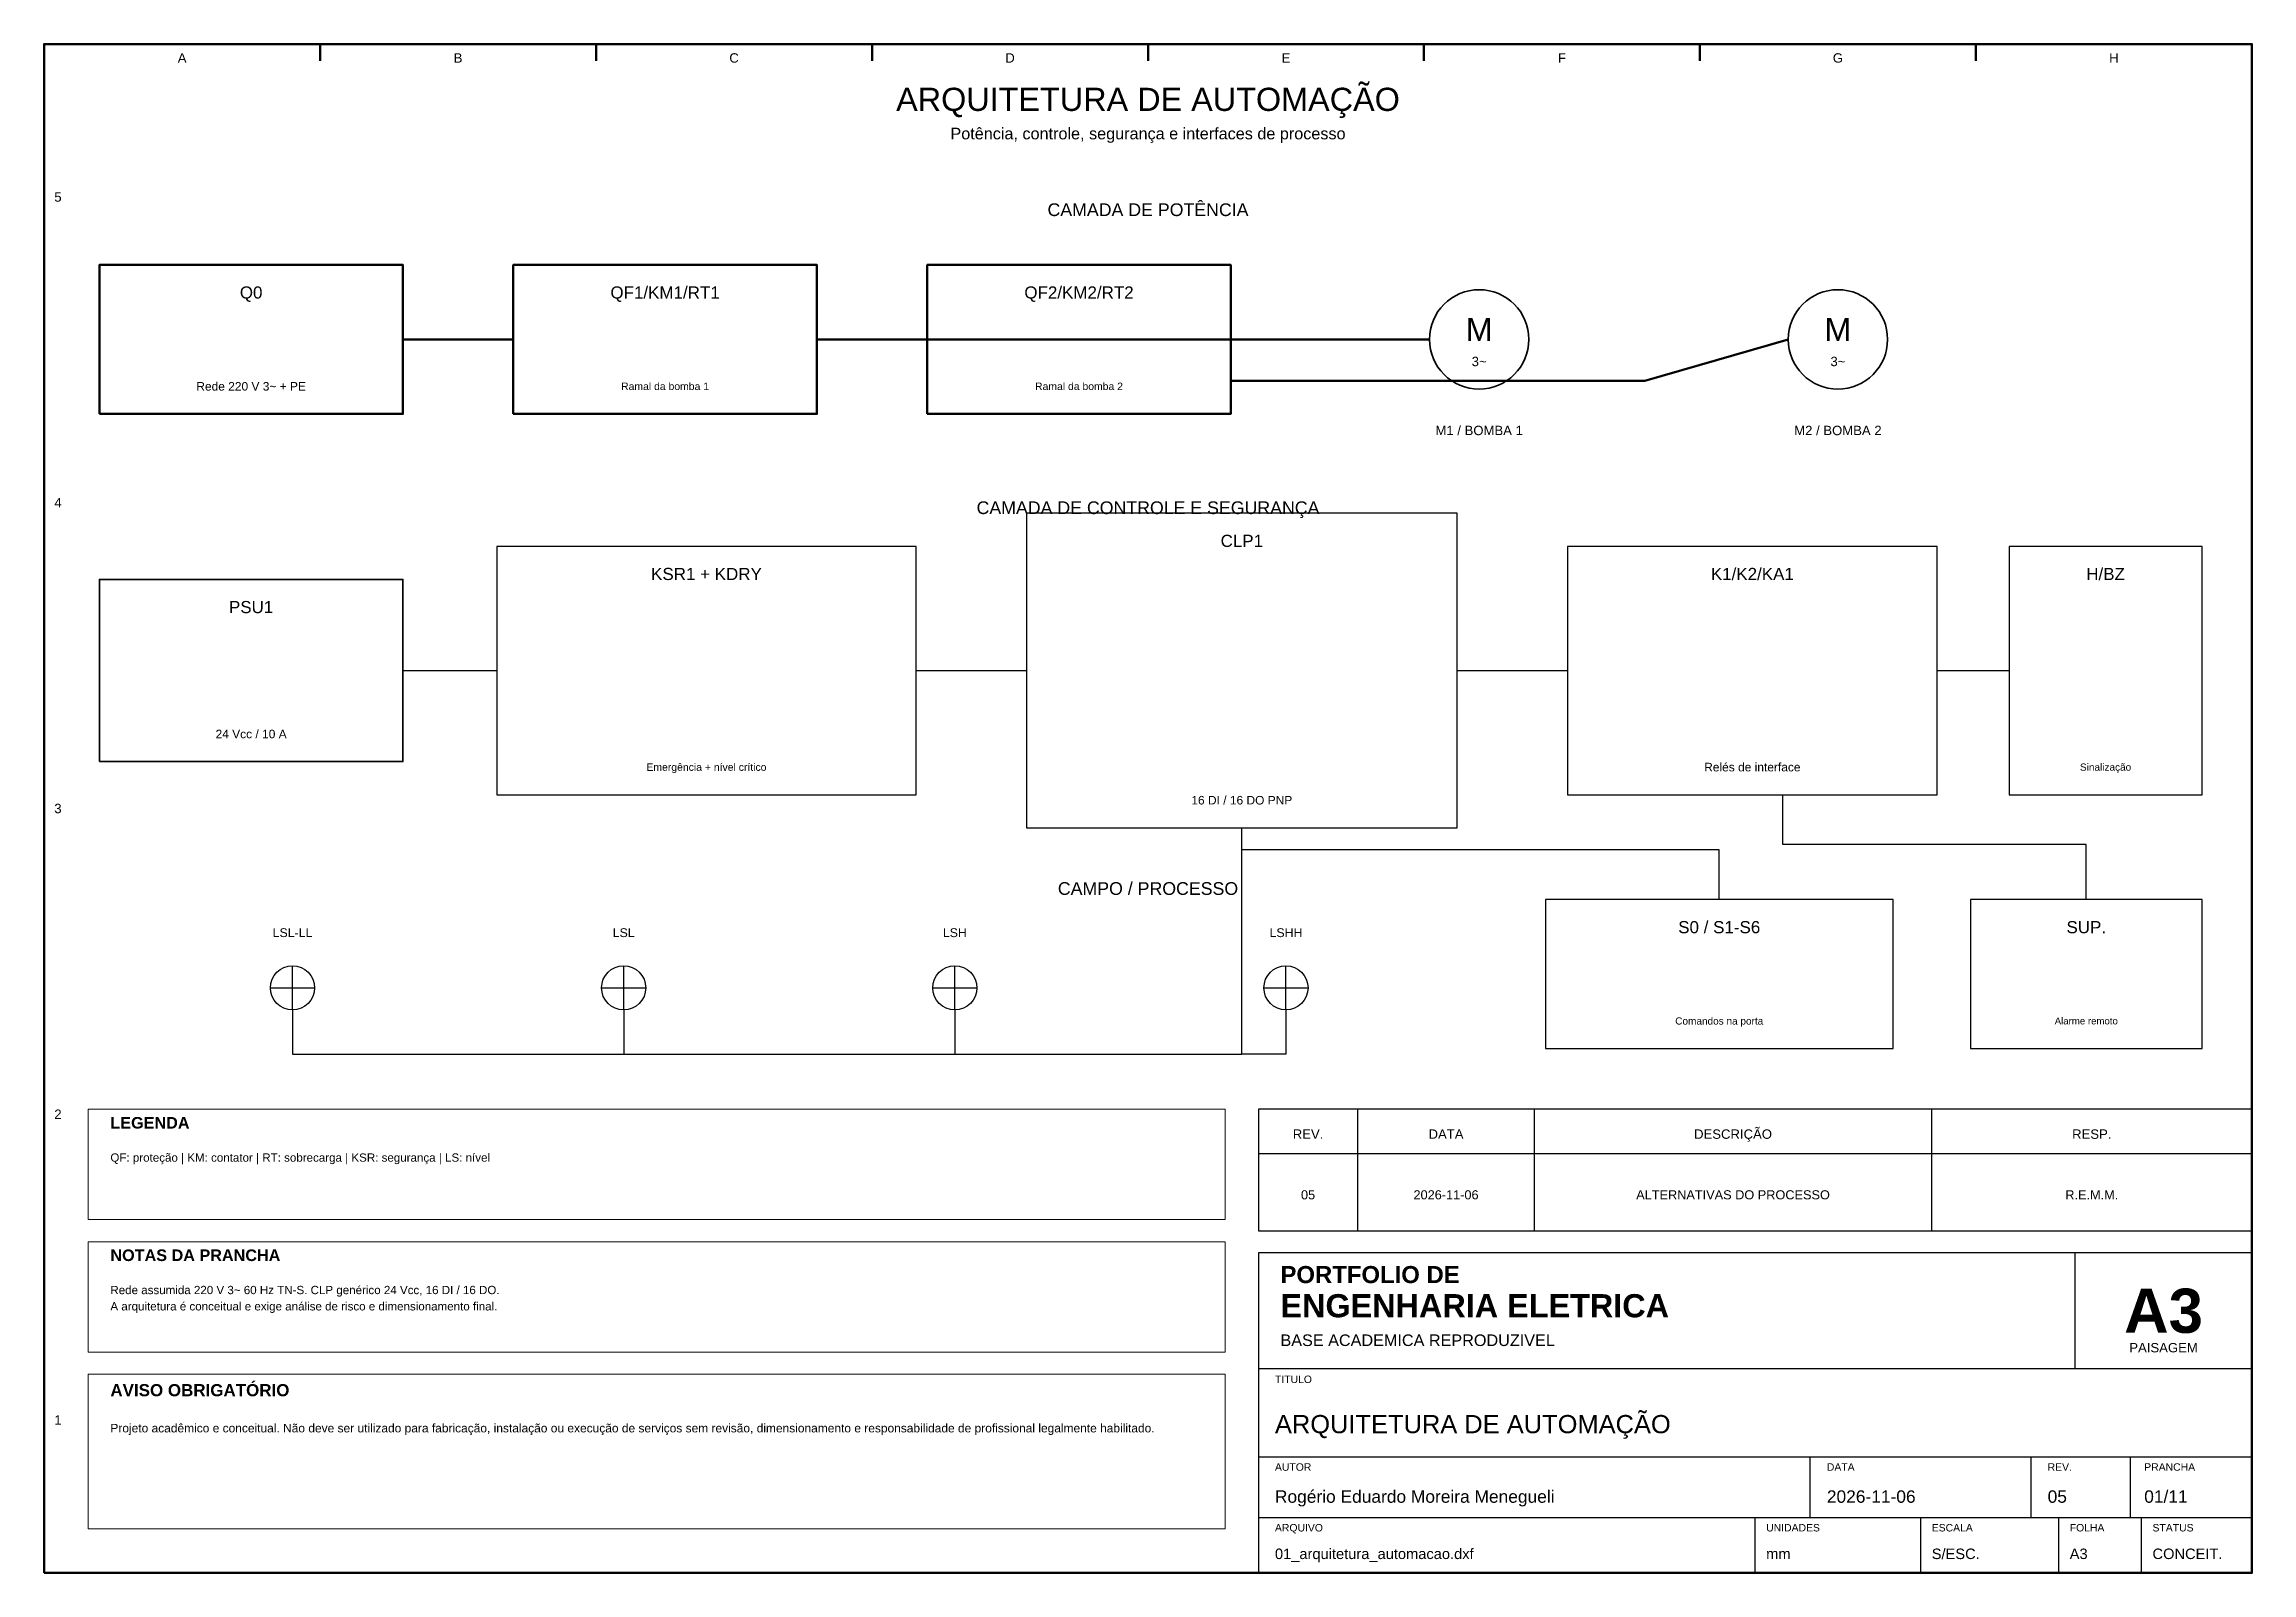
# Model space of a CAD drawing. Header units: millimetres. Extents: x 10 to 410, y 10 to 287.
import ezdxf
from ezdxf.enums import TextEntityAlignment as Align

# ---------------------------------------------------------------- set-up
doc = ezdxf.new("R2010")
doc.units = ezdxf.units.MM
for name, color, linetype, lineweight in [('00_MOLDURA', 7, 'CONTINUOUS', 50), ('01_CARIMBO', 7, 'CONTINUOUS', 25), ('02_TEXTO', 7, 'CONTINUOUS', 18), ('04_EQUIPAMENTOS', 32, 'CONTINUOUS', 35), ('05_POTENCIA', 12, 'CONTINUOUS', 50), ('06_COMANDO', 94, 'CONTINUOUS', 25), ('07_INSTRUMENTACAO', 202, 'CONTINUOUS', 25), ('12_LEGENDA', 7, 'CONTINUOUS', 18), ('13_NOTAS', 7, 'CONTINUOUS', 18)]:
    doc.layers.add(name, color=color, linetype=linetype, lineweight=lineweight)
doc.styles.add('PORTFOLIO_TEXTO', font='arial.ttf')
doc.styles.add('PORTFOLIO_TITULO', font='arialbd.ttf', dxfattribs={"width": 0.92})

# ---------------------------------------------------------------- blocks, each defined once
blk = doc.blocks.new('CARIMBO_A3')
at = {"layer": '01_CARIMBO'}
for p, q in [((148, 37), (148, 58)), ((0, 37), (180, 37)), ((0, 21), (180, 21)), ((100, 10), (100, 21)), ((140, 10), (140, 21)), ((158, 10), (158, 21)), ((0, 10), (180, 10)), ((90, 0), (90, 10)), ((120, 0), (120, 10)), ((145, 0), (145, 10)), ((160, 0), (160, 10))]:
    blk.add_line(p, q, dxfattribs=at)
blk.add_lwpolyline([(0, 0), (180, 0), (180, 58), (0, 58)], close=True, dxfattribs=at)
at = {"layer": '01_CARIMBO', "style": 'PORTFOLIO_TEXTO'}
for s, p in [('TITULO', (3, 34.4)), ('AUTOR', (3, 18.5)), ('DATA', (103, 18.5)), ('REV.', (143, 18.5)), ('PRANCHA', (160.5, 18.5)), ('ARQUIVO', (3, 7.5)), ('UNIDADES', (92, 7.5)), ('ESCALA', (122, 7.5)), ('FOLHA', (147, 7.5)), ('STATUS', (162, 7.5))]:
    blk.add_text(s, height=1.35, dxfattribs=at).set_placement(p)
at = {"layer": '02_TEXTO'}
for s, height, style, p in [('PORTFOLIO DE', 3.1, 'PORTFOLIO_TITULO', (4, 52.5)), ('ENGENHARIA ELETRICA', 4.2, 'PORTFOLIO_TITULO', (4, 46.3)), ('BASE ACADEMICA REPRODUZIVEL', 2.1, 'PORTFOLIO_TEXTO', (4, 41.1))]:
    blk.add_text(s, height=height, dxfattribs=dict(at, style=style)).set_placement(p)
for s, height, style, p in [('A3', 8, 'PORTFOLIO_TITULO', (164, 47.5)), ('PAISAGEM', 1.7, 'PORTFOLIO_TEXTO', (164, 40.8))]:
    blk.add_text(s, height=height, dxfattribs=dict(at, style=style)).set_placement(p, align=Align.MIDDLE_CENTER)
at = {"layer": '02_TEXTO', "style": 'PORTFOLIO_TEXTO'}
for tag, p, height in [('TITULO', (3, 25.3), 3.3), ('AUTOR', (3, 12.7), 2.25), ('DATA', (103, 12.7), 2.25), ('REVISAO', (143, 12.7), 2.25), ('PRANCHA', (160.5, 12.7), 2.25), ('ARQUIVO', (3, 2.5), 1.9), ('UNIDADES', (92, 2.5), 1.9), ('ESCALA', (122, 2.5), 1.9), ('FOLHA', (147, 2.5), 1.9), ('STATUS', (162, 2.5), 1.9)]:
    blk.add_attdef(tag, p, '', height=height, dxfattribs=at)
blk = doc.blocks.new('P03_MOTOR')
at = {"layer": '04_EQUIPAMENTOS'}
blk.add_circle((0, 0), 9, dxfattribs=at)
at = {"layer": '04_EQUIPAMENTOS', "style": 'PORTFOLIO_TEXTO'}
for s, height, p in [('M', 4.2, (0, 1.8)), ('3~', 1.7, (0, -4))]:
    blk.add_text(s, height=height, dxfattribs=at).set_placement(p, align=Align.MIDDLE_CENTER)
blk = doc.blocks.new('P03_SENSOR')
at = {"layer": '07_INSTRUMENTACAO'}
for p, q in [((0, -4), (0, 4)), ((-4, 0), (4, 0))]:
    blk.add_line(p, q, dxfattribs=at)
blk.add_circle((0, 0), 4, dxfattribs=at)

msp = doc.modelspace()

# ---------------------------------------------------------------- linework, layer by layer
at = {"layer": '00_MOLDURA'}
for p, q in [((60, 287), (60, 284)), ((110, 287), (110, 284)), ((160, 287), (160, 284)), ((210, 287), (210, 284)), ((260, 287), (260, 284)), ((310, 287), (310, 284)), ((360, 287), (360, 284))]:
    msp.add_line(p, q, dxfattribs=at)
msp.add_lwpolyline([(10, 10), (410, 10), (410, 287), (10, 287)], close=True, dxfattribs=at)
at = {"layer": '01_CARIMBO'}
for p, q in [((248, 72), (248, 94)), ((280, 72), (280, 94)), ((352, 72), (352, 94)), ((230, 86), (410, 86))]:
    msp.add_line(p, q, dxfattribs=at)
msp.add_lwpolyline([(230, 72), (410, 72), (410, 94), (230, 94)], close=True, dxfattribs=at)
at = {"layer": '04_EQUIPAMENTOS'}
msp.add_lwpolyline([(20, 157), (75, 157), (75, 190), (20, 190)], close=True, dxfattribs=at)
at = {"layer": '05_POTENCIA'}
for p, q in [((75, 233.5), (95, 233.5)), ((150, 233.5), (261, 233.5)), ((300, 226), (326, 233.5)), ((225, 226), (300, 226))]:
    msp.add_line(p, q, dxfattribs=at)
for points in [[(20, 220), (75, 220), (75, 247), (20, 247)], [(95, 220), (150, 220), (150, 247), (95, 247)], [(170, 220), (225, 220), (225, 247), (170, 247)]]:
    msp.add_lwpolyline(points, close=True, dxfattribs=at)
at = {"layer": '06_COMANDO'}
for p, q in [((75, 173.5), (92, 173.5)), ((168, 173.5), (188, 173.5)), ((353, 173.5), (366, 173.5)), ((227, 141), (227, 145)), ((313.5, 141), (227, 141)), ((313.5, 132), (313.5, 141))]:
    msp.add_line(p, q, dxfattribs=at)
for points in [[(92, 151), (168, 151), (168, 196), (92, 196)], [(286, 151), (353, 151), (353, 196), (286, 196)], [(366, 151), (401, 151), (401, 196), (366, 196)], [(282, 105), (345, 105), (345, 132), (282, 132)]]:
    msp.add_lwpolyline(points, close=True, dxfattribs=at)
at = {"layer": '07_INSTRUMENTACAO'}
for p, q in [((266, 173.5), (286, 173.5)), ((325, 142), (325, 151)), ((227, 104), (227, 145)), ((227, 104), (227, 145)), ((227, 104), (227, 145)), ((227, 104), (227, 145)), ((380, 142), (325, 142)), ((380, 132), (380, 142)), ((55, 112), (55, 104)), ((115, 112), (115, 104)), ((175, 112), (175, 104)), ((235, 112), (235, 104)), ((55, 104), (227, 104)), ((115, 104), (227, 104)), ((175, 104), (227, 104)), ((235, 104), (227, 104))]:
    msp.add_line(p, q, dxfattribs=at)
for points in [[(188, 145), (266, 145), (266, 202), (188, 202)], [(359, 105), (401, 105), (401, 132), (359, 132)]]:
    msp.add_lwpolyline(points, close=True, dxfattribs=at)
at = {"layer": '12_LEGENDA'}
msp.add_lwpolyline([(18, 74), (224, 74), (224, 94), (18, 94)], close=True, dxfattribs=at)
at = {"layer": '13_NOTAS'}
for points in [[(18, 50), (224, 50), (224, 70), (18, 70)], [(18, 18), (224, 18), (224, 46), (18, 46)]]:
    msp.add_lwpolyline(points, close=True, dxfattribs=at)

# ---------------------------------------------------------------- block references
at = {"layer": '01_CARIMBO'}
msp.add_blockref('CARIMBO_A3', (230, 10), dxfattribs=at).add_auto_attribs({'TITULO': 'ARQUITETURA DE AUTOMAÇÃO', 'AUTOR': 'Rogério Eduardo Moreira Menegueli', 'DATA': '2026-11-06', 'REVISAO': '05', 'PRANCHA': '01/11', 'ARQUIVO': '01_arquitetura_automacao.dxf', 'UNIDADES': 'mm', 'ESCALA': 'S/ESC.', 'FOLHA': 'A3', 'STATUS': 'CONCEIT.'})
at = {"layer": '04_EQUIPAMENTOS'}
for p in [(270, 233.5), (335, 233.5)]:
    msp.add_blockref('P03_MOTOR', p, dxfattribs=at)
at = {"layer": '07_INSTRUMENTACAO'}
for p in [(55, 116), (115, 116), (175, 116), (235, 116)]:
    msp.add_blockref('P03_SENSOR', p, dxfattribs=at)

# ---------------------------------------------------------------- texts
at = {"layer": '00_MOLDURA', "style": 'PORTFOLIO_TEXTO'}
for s, p in [('A', (35, 284.5)), ('B', (85, 284.5)), ('C', (135, 284.5)), ('D', (185, 284.5)), ('E', (235, 284.5)), ('F', (285, 284.5)), ('G', (335, 284.5)), ('H', (385, 284.5)), ('5', (12.5, 259.3)), ('4', (12.5, 203.9)), ('3', (12.5, 148.5)), ('2', (12.5, 93.1)), ('1', (12.5, 37.7))]:
    msp.add_text(s, height=1.7, dxfattribs=at).set_placement(p, align=Align.MIDDLE_CENTER)
at = {"layer": '01_CARIMBO', "style": 'PORTFOLIO_TEXTO'}
for s, p in [('REV.', (239, 89.5)), ('DATA', (264, 89.5)), ('DESCRIÇÃO', (316, 89.5)), ('RESP.', (381, 89.5))]:
    msp.add_text(s, height=1.7, dxfattribs=at).set_placement(p, align=Align.MIDDLE_CENTER)
at = {"layer": '02_TEXTO', "style": 'PORTFOLIO_TEXTO'}
for s, height, p in [('ARQUITETURA DE AUTOMAÇÃO', 4.2, (210, 277)), ('Potência, controle, segurança e interfaces de processo', 2.1, (210, 270.8)), ('Rede 220 V 3~ + PE', 1.55, (47.5, 225)), ('Ramal da bomba 1', 1.35, (122.5, 225)), ('Ramal da bomba 2', 1.35, (197.5, 225)), ('24 Vcc / 10 A', 1.55, (47.5, 162)), ('Emergência + nível crítico', 1.35, (130, 156)), ('Relés de interface', 1.55, (319.5, 156)), ('Sinalização', 1.3, (383.5, 156)), ('16 DI / 16 DO PNP', 1.55, (227, 150)), ('Comandos na porta', 1.3, (313.5, 110)), ('Alarme remoto', 1.25, (380, 110)), ('05', 1.65, (239, 78.5)), ('2026-11-06', 1.65, (264, 78.5)), ('ALTERNATIVAS DO PROCESSO', 1.65, (316, 78.5)), ('R.E.M.M.', 1.65, (381, 78.5))]:
    msp.add_text(s, height=height, dxfattribs=at).set_placement(p, align=Align.MIDDLE_CENTER)
at = {"layer": '04_EQUIPAMENTOS', "style": 'PORTFOLIO_TEXTO'}
for s, height, p in [('M1 / BOMBA 1', 1.7, (270, 217)), ('M2 / BOMBA 2', 1.7, (335, 217)), ('PSU1', 2.2, (47.5, 185))]:
    msp.add_text(s, height=height, dxfattribs=at).set_placement(p, align=Align.MIDDLE_CENTER)
at = {"layer": '05_POTENCIA', "style": 'PORTFOLIO_TEXTO'}
for s, height, p in [('CAMADA DE POTÊNCIA', 2.3, (210, 257)), ('Q0', 2.2, (47.5, 242)), ('QF1/KM1/RT1', 2.2, (122.5, 242)), ('QF2/KM2/RT2', 2.2, (197.5, 242))]:
    msp.add_text(s, height=height, dxfattribs=at).set_placement(p, align=Align.MIDDLE_CENTER)
at = {"layer": '06_COMANDO', "style": 'PORTFOLIO_TEXTO'}
for s, height, p in [('CAMADA DE CONTROLE E SEGURANÇA', 2.3, (210, 203)), ('KSR1 + KDRY', 2.2, (130, 191)), ('K1/K2/KA1', 2.2, (319.5, 191)), ('H/BZ', 2.2, (383.5, 191)), ('S0 / S1-S6', 2.2, (313.5, 127))]:
    msp.add_text(s, height=height, dxfattribs=at).set_placement(p, align=Align.MIDDLE_CENTER)
at = {"layer": '07_INSTRUMENTACAO', "style": 'PORTFOLIO_TEXTO'}
for s, height, p in [('CLP1', 2.2, (227, 197)), ('CAMPO / PROCESSO', 2.3, (210, 134)), ('SUP.', 2.2, (380, 127)), ('LSL-LL', 1.6, (55, 126)), ('LSL', 1.6, (115, 126)), ('LSH', 1.6, (175, 126)), ('LSHH', 1.6, (235, 126))]:
    msp.add_text(s, height=height, dxfattribs=at).set_placement(p, align=Align.MIDDLE_CENTER)
at = {"layer": '12_LEGENDA', "style": 'PORTFOLIO_TITULO'}
msp.add_text('LEGENDA', height=2.1, dxfattribs=at).set_placement((22, 90.5))
at = {"layer": '12_LEGENDA', "insert": (22, 86), "char_height": 1.5, "width": 198, "attachment_point": 1, "line_spacing_factor": 1.18, "style": 'PORTFOLIO_TEXTO'}
msp.add_mtext('QF: proteção | KM: contator | RT: sobrecarga | KSR: segurança | LS: nível', dxfattribs=at)
at = {"layer": '13_NOTAS', "style": 'PORTFOLIO_TITULO'}
for s, height, p in [('NOTAS DA PRANCHA', 2.1, (22, 66.5)), ('AVISO OBRIGATÓRIO', 2.2, (22, 42))]:
    msp.add_text(s, height=height, dxfattribs=at).set_placement(p)
at = {"layer": '13_NOTAS', "width": 198, "attachment_point": 1, "line_spacing_factor": 1.18, "style": 'PORTFOLIO_TEXTO'}
for s, insert, char_height in [('Rede assumida 220 V 3~ 60 Hz TN-S. CLP genérico 24 Vcc, 16 DI / 16 DO.\\PA arquitetura é conceitual e exige análise de risco e dimensionamento final.', (22, 62), 1.5), ('Projeto acadêmico e conceitual. Não deve ser utilizado para fabricação, instalação ou execução de serviços sem revisão, dimensionamento e responsabilidade de profissional legalmente habilitado.', (22, 37), 1.55)]:
    msp.add_mtext(s, dxfattribs=dict(at, insert=insert, char_height=char_height))

doc.saveas('drawing.dxf')
